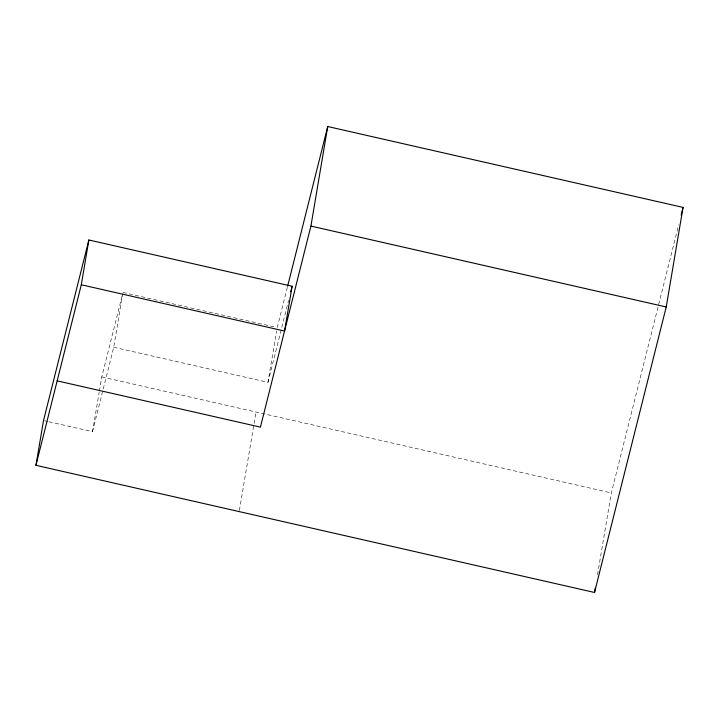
<?xml version="1.0" encoding="UTF-8"?>
<svg xmlns="http://www.w3.org/2000/svg" width="719" height="719" viewBox="0 0 719 719"><rect width="100%" height="100%" fill="white"/><g stroke="black" fill="none" stroke-linecap="round" stroke-linejoin="round"><path stroke-width="0.54" stroke-dasharray="3.6 2.7" d="M48.964 421.774L92.517 431.688L99.177 392.259M99.366 391.163L101.765 376.918L122.167 295.707M92.517 431.688L113.728 347.232L122.796 293.559M239.382 510.481L256.018 412.032M113.728 347.232L267.98 382.337L276.68 330.857M597.507 574.778L611.339 492.919L678.691 224.777M277.228 327.576L287.609 286.279M267.98 382.337L288.589 300.29M122.985 292.462L275.044 327.073M101.765 376.918L611.339 492.919M44.605 420.786L47.876 421.523"/><path stroke-width="1.08" d="M287.609 286.279L327.729 126.526L683.05 207.405L666.225 306.968L594.514 592.474L35.95 465.328L43.517 420.534L88.868 239.984L292.112 286.252L284.544 331.046L81.301 284.778L88.868 239.984M57.161 380.863L260.413 427.131L310.914 226.081L327.729 126.526M594.514 592.474L595.26 588.052M35.95 465.328L81.301 284.778M290.755 291.653L292.112 286.252M681.145 215.008L683.05 207.405M310.914 226.081L666.225 306.968"/></g></svg>
